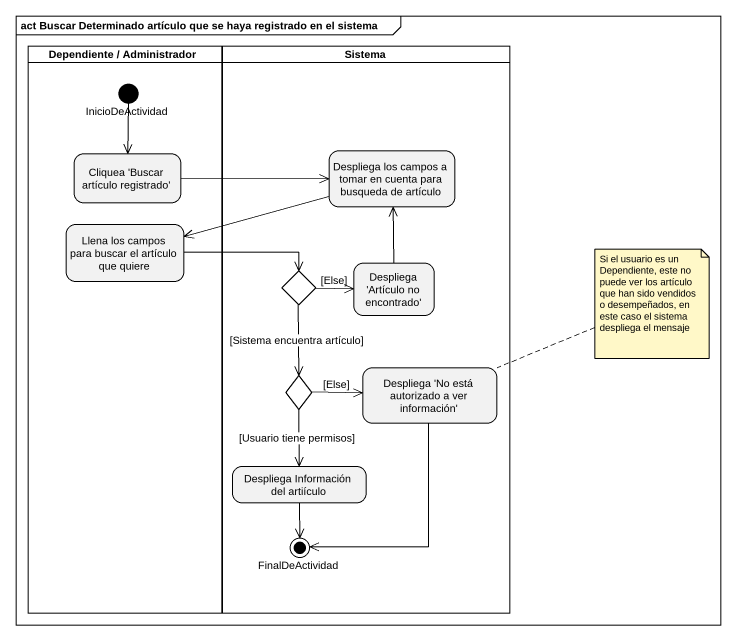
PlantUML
@startuml
mainframe act Buscar Determinado artículo que se haya registrado en el sistema
hide empty description
state "Dependiente / Administrador" as Dependiente_Administrador <<partition>> {
  state InicioDeActividad <<start>>
  state "Cliquea 'Buscar artículo registrado'" as Cliquea_Buscar_artículo
  state "Llena los campos para buscar el artículo que quiere" as Llena_los_campos_para
}
state Sistema <<partition>> {
  state "Despliega los campos a tomar en cuenta para busqueda de artículo" as Despliega_los_campos_a
  state "Despliega 'Artículo no encontrado'" as Despliega_Artículo_no
  state choice1 <<choice>>
  state choice2 <<choice>>
  state "Despliega 'No está autorizado a ver información'" as Despliega_No_está
  state "Despliega Información del artiículo" as Despliega_Información_del
  state FinalDeActividad <<end>>
}
InicioDeActividad --> Cliquea_Buscar_artículo
Cliquea_Buscar_artículo -right-> Despliega_los_campos_a
Despliega_los_campos_a -left-> Llena_los_campos_para
Llena_los_campos_para -right-> choice1
Despliega_Artículo_no -up-> Despliega_los_campos_a
choice1 -right-> Despliega_Artículo_no : [Else]
choice1 --> choice2 : [Sistema encuentra artículo]
choice2 -right-> Despliega_No_está : [Else]
choice2 --> Despliega_Información_del : [Usuario tiene permisos]
Despliega_No_está --> FinalDeActividad
Despliega_Información_del --> FinalDeActividad
note right of Despliega_No_está : Si el usuario es un Dependiente, este no puede ver los artículo que han sido vendidos o desempeñados, en este caso el sistema despliega el mensaje
@enduml
